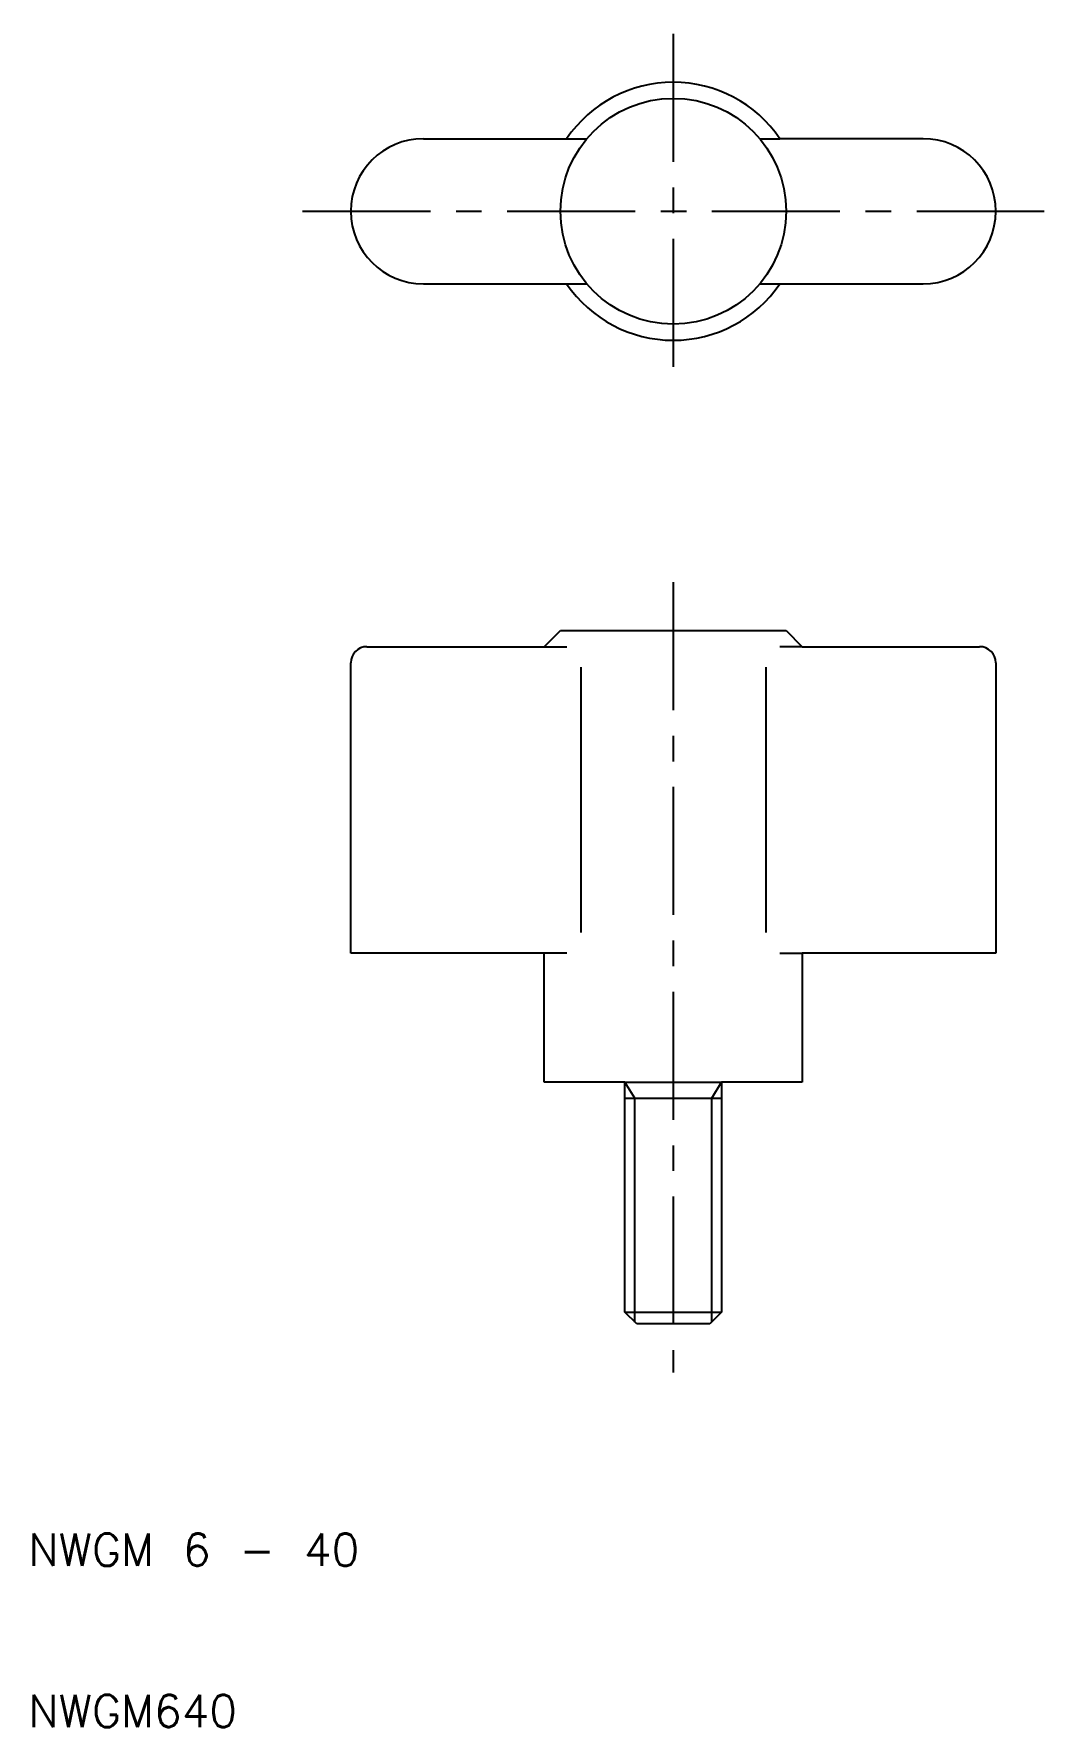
# Model space of a CAD drawing. Extents: x 10 to 73, y 10 to 115.
import ezdxf

# ---------------------------------------------------------------- set-up
doc = ezdxf.new("R2010")
doc.units = 0
doc.header["$LTSCALE"] = 0.25
doc.linetypes.add('CENTER', pattern=[50.8, 31.75, -6.35, 6.35, -6.35])
doc.layers.get('0').update_dxf_attribs({"linetype": 'CONTINUOUS'})
doc.layers.add('CENTER', color=1, linetype='CENTER')
doc.styles.get("Standard").update_dxf_attribs({"font": 'txt.shx', "bigfont": 'extfont.shx'})

msp = doc.modelspace()

# ---------------------------------------------------------------- linework, layer by layer
for p, q in [((34.5, 108.5), (43.39, 108.5)), ((43.39, 108.5), (44.64, 108.5)), ((55.36, 108.5), (56.61, 108.5)), ((65.5, 108.5), (56.61, 108.5)), ((34.5, 99.5), (43.39, 99.5)), ((43.39, 99.5), (44.64, 99.5)), ((55.36, 99.5), (56.61, 99.5)), ((56.61, 99.5), (65.5, 99.5)), ((42, 77), (43, 78)), ((43, 78), (57, 78)), ((57, 78), (58, 77)), ((31, 77), (42, 77)), ((42, 77), (43.39, 77)), ((58, 77), (56.61, 77)), ((58, 77), (69, 77)), ((30, 58), (30, 76)), ((44.27, 75.73), (44.27, 59.27)), ((55.73, 75.73), (55.73, 59.27)), ((70, 76), (70, 58)), ((42, 58), (30, 58)), ((42, 50), (42, 58)), ((43.39, 58), (42, 58)), ((56.61, 58), (58, 58)), ((58, 58), (58, 50)), ((70, 58), (58, 58)), ((47, 50), (42, 50)), ((47, 35.73), (47, 50)), ((47, 50), (53, 50)), ((53, 50), (53, 35.73)), ((58, 50), (53, 50)), ((47, 49), (53, 49)), ((47, 35.73), (53, 35.73)), ((47.73, 35), (47, 35.73)), ((53, 35.73), (52.27, 35)), ((52.27, 35), (47.73, 35))]:
    msp.add_line(p, q)
at = {"color": 3}
for p, q in [((47.61, 49), (47, 50)), ((52.39, 49), (53, 50)), ((47.61, 35.12), (47.61, 49)), ((52.39, 35.12), (52.39, 49))]:
    msp.add_line(p, q, dxfattribs=at)
msp.add_circle((50, 104), 7)
for centre, radius, start, end in [((50, 104), 8, 34.2289, 145.7711), ((34.5, 104), 4.5, 90, 270), ((65.5, 104), 4.5, 270, 90), ((50, 104), 8, 214.2289, 325.7711), ((31, 76), 1, 90, 180), ((69, 76), 1, 0, 90)]:
    msp.add_arc(centre, radius, start, end)
at = {"layer": 'CENTER', "color": 1, "linetype": 'CENTER'}
for p, q in [((50, 115), (50, 93)), ((27, 104), (73, 104)), ((50, 81), (50, 32))]:
    msp.add_line(p, q, dxfattribs=at)

# ---------------------------------------------------------------- texts
for s, p in [('NWGM 6 - 40', (10, 20)), ('NWGM640', (10, 10))]:
    msp.add_text(s, height=2).set_placement(p)

doc.saveas('drawing.dxf')
